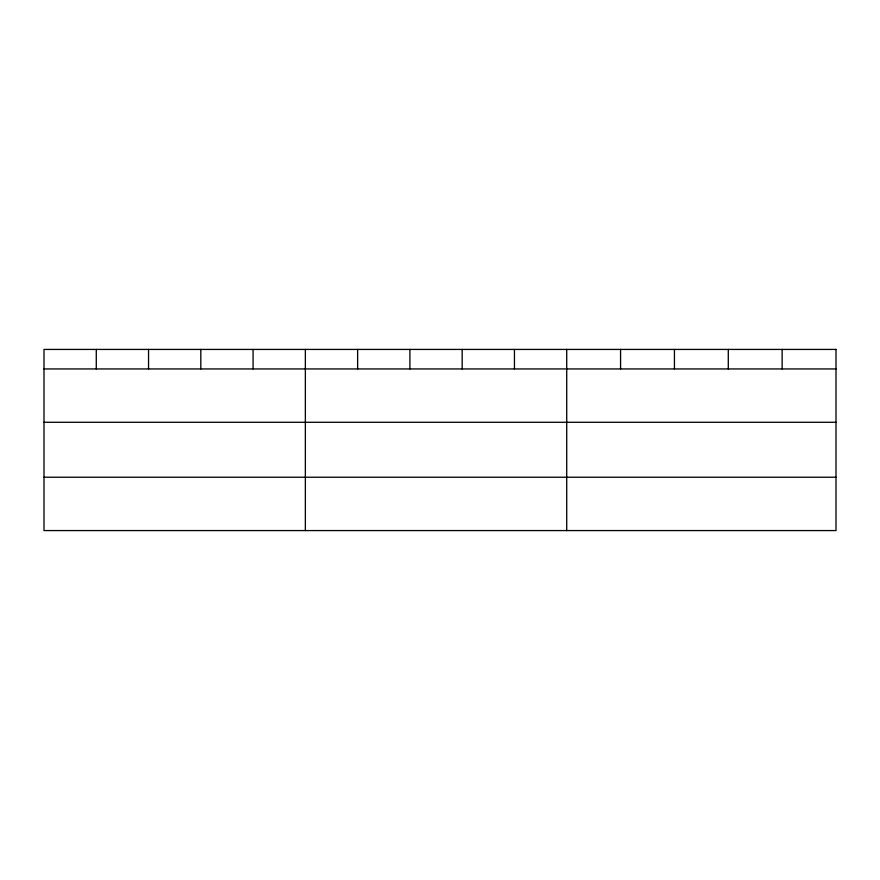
<?xml version="1.0" encoding="UTF-8"?>
<svg xmlns="http://www.w3.org/2000/svg" width="880" height="880" viewBox="0 0 880 880"><rect width="100%" height="100%" fill="white"/><g stroke="black" fill="none" stroke-linecap="round" stroke-linejoin="round"><path stroke-width="1.32" d="M44 368.94L836 368.94M44 422.279L836 422.279M44 477.235L836 477.235M782.144 349.426L782.144 368.94M728.288 349.426L728.288 368.94M674.432 349.426L674.432 368.94M620.576 349.426L620.576 368.94M566.72 349.426L566.72 530.574M514.448 349.426L514.448 368.94M462.176 349.426L462.176 368.94M409.904 349.426L409.904 368.94M357.632 349.426L357.632 368.94M305.36 349.426L305.36 530.574M253.088 349.426L253.088 368.94M200.816 349.426L200.816 368.94M148.544 349.426L148.544 368.94M96.272 349.426L96.272 368.94M836 349.426L44 349.426L44 530.574L836 530.574L836 349.426"/></g></svg>
